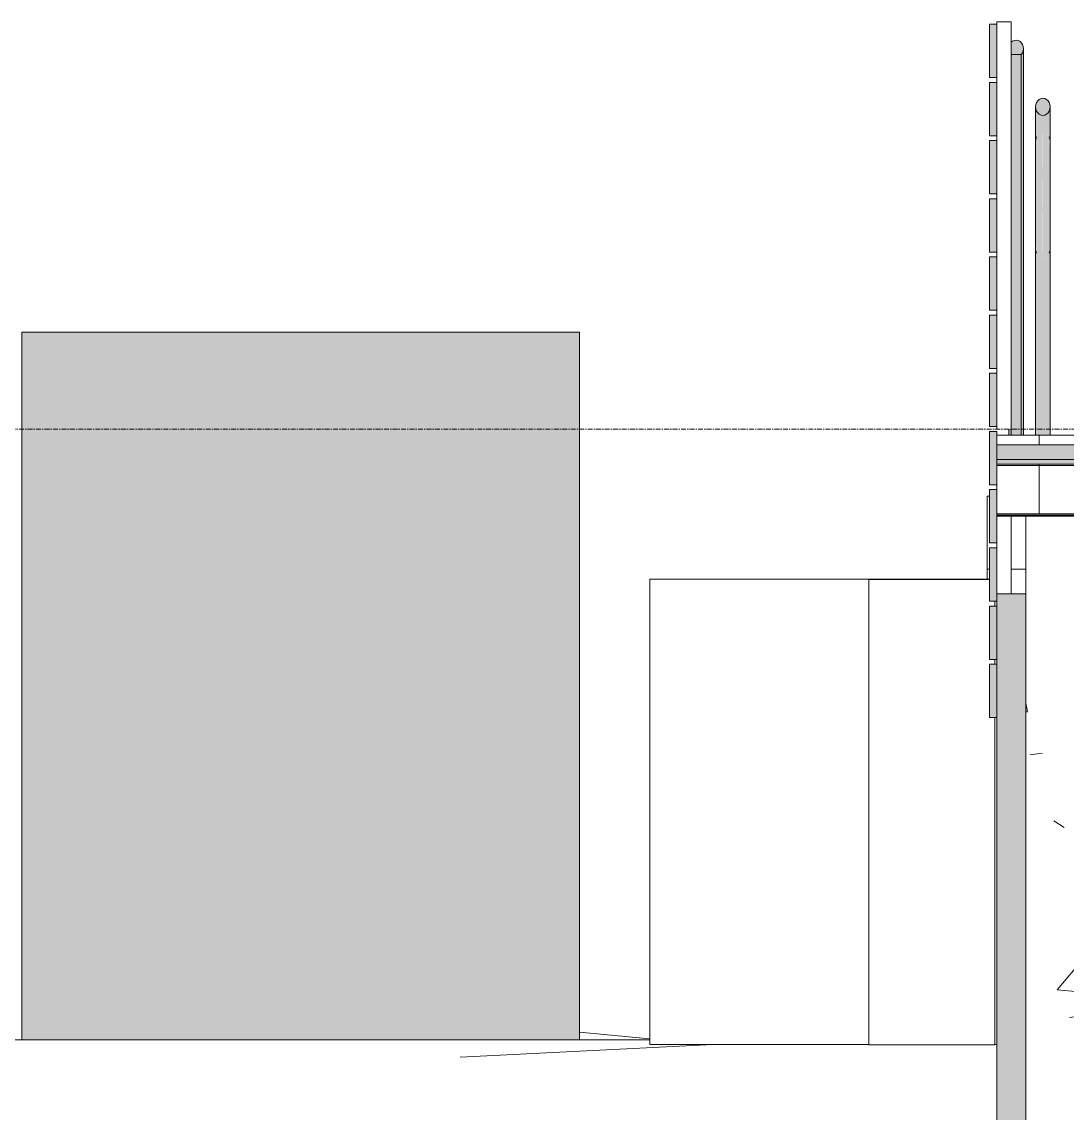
# Model space of a CAD drawing. Header units: inches. Extents: x 9661 to 15313, y -314 to 660.
# Drawn here: x 9787.7 to 9895.4, y -70.6 to 42 of the extents above; entities that cross this region are included whole.
import ezdxf

# ---------------------------------------------------------------- set-up
doc = ezdxf.new("R2010")
doc.units = ezdxf.units.IN
doc.header["$MEASUREMENT"] = 0
doc.linetypes.add('Grid Line 1_2_', pattern=[0.875, 0.5, -0.125, 0.125, -0.125])
for name, color, linetype, lineweight in [('0-1', 7, 'Continuous', 5), ('A-FLOR-1', 55, 'Continuous', 9), ('A-FLOR-5', 252, 'Continuous', 13), ('A-FLOR-6', 254, 'Continuous', 5), ('A-FLOR-8', 192, 'Continuous', 9), ('A-FLOR-HRAL-1', 55, 'Continuous', 9), ('A-FLOR-HRAL-2', 7, 'Continuous', 9), ('A-FLOR-LEVL-1', 51, 'Grid Line 1_2_', 9), ('A-FLOR-MCUT-1', 51, 'Continuous', 9), ('A-FLOR-PATT-1', 45, 'Continuous', 9), ('A-GLAZ-CURT', 52, 'Continuous', 9), ('A-GLAZ-CURT-1', 55, 'Continuous', 9), ('A-GLAZ-CURT-2', 35, 'Continuous', 9), ('A-GLAZ-CWMG-1', 55, 'Continuous', 9), ('A-WALL-PATT-2', 45, 'Continuous', 9), ('C-TOPO-2', 55, 'Continuous', 9), ('E-ELEC-EQPM-1', 55, 'Continuous', 9), ('S-FNDN-1', 7, 'Continuous', 9), ('S-FNDN-4', 252, 'Continuous', 13), ('S-FNDN-5', 32, 'Continuous', 9), ('S-STRS-2', 55, 'Continuous', 9)]:
    doc.layers.add(name, color=color, linetype=linetype, lineweight=lineweight)
pattern_1 = [(50, (11008.554, 72), (27.5427, -2.4099), [2.88, -31.68]), (355, (11008.554, 72), (-5.32784, 28.8843), [2.304, -25.344]), (100.451, (11010.85, 71.8), (22.2153, 26.4739), [2.448, -26.924]), (46.184, (11008.554, 79.68), (40.9819, -6.3564), [4.32, -47.52]), (96.636, (11011.97, 79.15), (35.8907, 37.4062), [3.671, -40.386]), (351.184, (11008.554, 79.68), (35.891, 37.4062), [3.456, -38.016]), (21, (11012.394, 77.76), (22.92104, -15.46073), [2.88, -31.68]), (326, (11012.394, 77.76), (9.3435, 27.84574), [2.304, -25.344]), (71.451, (11014.304, 76.472), (32.26477, 12.3844), [2.448, -26.924]), (37.5, (11008.554, 72), (0.466855, 12.78271), [1.267, -23.77, 1.267, -24.461, -25.44]), (37.5, (11008.554, 72), (0.466855, 12.78271), [-50.765, 1.267, -24.173]), (7.5, (11008.554, 72), (10.10159, 15.14509), [1.267, -13.402, 1.267, -23.194, -9.696]), (7.5, (11008.554, 72), (10.10159, 15.14509), [-39.13, 1.267, -8.429]), (327.5, (10999.991, 72), (20.49916, -0.86578), [1.267, -8.333, 1.267, -28.685, -39.744]), (327.5, (10999.991, 72), (20.49916, -0.86578), [-39.552, 1.267, -38.477]), (317.5, (10996.151, 72), (22.39478, 3.8443), [1.267, -11.213, 1.267, -18.624, -28.224]), (317.5, (10996.151, 72), (22.39478, 3.8443), [-32.371, 1.267, -26.957])]
pattern_2 = [(90, (11008.554, 72), (-6, 4e-16), [])]

# ---------------------------------------------------------------- blocks, each defined once
blk = doc.blocks.new('CTR  - Topography_rvt-1-BUILDING SECTION - EAST_WEST - COURTYARD - LOOKING NORTH')
at = {"layer": 'C-TOPO-2'}
for p, q in [((9852.44, -62.89), (9845.19, -62.19)), ((9852.44, -62.89), (9845.19, -62.19)), ((9858.91, -63.49), (9832.86, -64.77)), ((9858.69, -63.5), (9858.58, -63.49)), ((9858.69, -63.5), (9858.58, -63.49))]:
    blk.add_line(p, q, dxfattribs=at)
blk = doc.blocks.new('CTR - 1st Phase - Structure_rvt-1-BUILDING SECTION - EAST_WEST - COURTYARD - LOOKING NORTH')
at = {"layer": 'A-WALL-PATT-2'}
h = blk.add_hatch(dxfattribs=at)
h.set_pattern_fill('FP_19', color=256, style=0, pattern_type=2)
h.set_pattern_definition(pattern_1)
h.paths.add_polyline_path([(9891.19, -168), (9901.19, -168), (9901.19, -21), (9897.19, -21), (9897.19, -9), (9891.19, -9), (9891.19, -162)], flags=0)
at = {"layer": 'S-FNDN-1'}
for p, q in [((9891.19, -9), (9891.19, -168)), ((9897.19, -9), (9891.19, -9))]:
    blk.add_line(p, q, dxfattribs=at)
blk = doc.blocks.new('Horizontal_Siding - Horizontal_Siding-2907273-BUILDING SECTION - EAST_WEST - COURTYARD - LOOKING NORTH')
at = {"layer": 'A-GLAZ-CURT-2'}
blk.add_hatch(color=256, dxfattribs=at).paths.add_polyline_path([(9887.99, -29.75), (9888.19, -29.75), (9888.19, -24.25), (9887.44, -24.25), (9887.44, -29.75)], flags=0)
at = {"layer": 'A-GLAZ-CURT'}
for p, q in [((9888.19, -24.25), (9887.44, -24.25)), ((9887.44, -24.25), (9887.44, -29.75)), ((9888.19, -29.75), (9888.19, -24.25)), ((9887.44, -29.75), (9888.19, -29.75))]:
    blk.add_line(p, q, dxfattribs=at)
blk = doc.blocks.new('Rectangular Mullion - RAILING POST-2666421-BUILDING SECTION - EAST_WEST - COURTYARD - LOOKING NORTH')
at = {"layer": 'A-GLAZ-CWMG-1'}
for p, q in [((9888.19, -12.25), (9888.19, -12)), ((9889.69, -12), (9889.69, -17))]:
    blk.add_line(p, q, dxfattribs=at)
blk = doc.blocks.new('Rectangular Mullion - RAILING POST-V33-BUILDING SECTION - EAST_WEST - COURTYARD - LOOKING NORTH')
at = {"layer": 'A-GLAZ-CWMG-1'}
for p, q in [((9889.69, -9), (9889.69, -12)), ((9888.19, -12), (9888.19, -11.75))]:
    blk.add_line(p, q, dxfattribs=at)
blk = doc.blocks.new('Rectangular Mullion - RAILING POST-V34-BUILDING SECTION - EAST_WEST - COURTYARD - LOOKING NORTH')
at = {"layer": 'A-GLAZ-CWMG-1'}
for p, q in [((9888.19, 5.75), (9888.19, 6)), ((9889.69, 6), (9889.69, 0)), ((9888.19, 0), (9888.19, 0.25))]:
    blk.add_line(p, q, dxfattribs=at)
blk = doc.blocks.new('Rectangular Mullion - RAILING POST-2666422-BUILDING SECTION - EAST_WEST - COURTYARD - LOOKING NORTH')
at = {"layer": 'A-GLAZ-CWMG-1'}
for p, q in [((9888.19, 42), (9889.69, 42)), ((9888.19, 41.75), (9888.19, 42)), ((9889.69, 42), (9889.69, 36)), ((9888.19, 36), (9888.19, 36.25))]:
    blk.add_line(p, q, dxfattribs=at)
blk = doc.blocks.new('Railing - 1_-2854140-BUILDING SECTION - EAST_WEST - COURTYARD - LOOKING NORTH')
at = {"layer": 'A-FLOR-HRAL-2'}
for points in [[(9890.67, -0.63), (9890.69, -0.63), (9890.69, 38.62), (9889.69, 38.58), (9889.73, -0.63), (9890.65, -0.63)], [(9892.19, 25.75), (9892.94, 25.75), (9892.93, 30.5), (9892.67, 30.44), (9892.44, 30.3), (9892.36, 30.21), (9892.28, 30.06), (9892.2, 29.66), (9892.19, 27.57), (9892.2, 26.6)], [(9893.69, 25.75), (9893.61, 30.02), (9893.54, 30.18), (9893.36, 30.36), (9893.2, 30.45), (9893.07, 30.48), (9892.94, 30.46), (9892.96, 25.75), (9893.68, 25.75)], [(9892.19, 22.5), (9892.94, 22.5), (9892.92, 25.75), (9892.19, 25.75), (9892.19, 24.92)], [(9893.67, 22.5), (9893.69, 22.5), (9893.66, 25.75), (9892.94, 25.75), (9892.97, 22.5), (9893.66, 22.5)], [(9892.94, 17.75), (9892.91, 22.5), (9892.19, 22.5), (9892.26, 18.25), (9892.29, 18.12), (9892.53, 17.88), (9892.7, 17.79), (9892.89, 17.75)], [(9892.94, 17.75), (9893.27, 17.83), (9893.38, 17.9), (9893.52, 18.03), (9893.61, 18.22), (9893.68, 18.76), (9893.68, 21.5), (9893.66, 22.5), (9892.94, 22.5), (9892.94, 17.77)]]:
    blk.add_hatch(color=256, dxfattribs=at).paths.add_polyline_path(points, flags=0)
at = {"layer": 'A-FLOR-HRAL-1'}
for p, q in [((9890.69, 38.62), (9889.69, 38.62)), ((9890.69, 38.62), (9890.69, -0.63)), ((9892.19, 22.5), (9892.19, 25.75)), ((9893.69, 25.75), (9893.69, 22.5)), ((9889.69, -0.63), (9889.69, 0))]:
    blk.add_line(p, q, dxfattribs=at)
at = {"layer": 'A-FLOR-HRAL-1', "flags": 128}
for points in [[(9892.19, 25.75), (9892.19, 25.91), (9892.19, 26.07), (9892.19, 26.23), (9892.19, 26.38), (9892.19, 26.54), (9892.19, 26.7), (9892.19, 26.85), (9892.19, 27.01), (9892.19, 27.16), (9892.19, 27.3), (9892.19, 27.45), (9892.19, 27.59), (9892.19, 27.73), (9892.19, 27.87), (9892.19, 28.01), (9892.19, 28.14), (9892.19, 28.26), (9892.19, 28.38), (9892.19, 28.5), (9892.19, 28.62), (9892.19, 28.73), (9892.19, 28.83), (9892.19, 28.93), (9892.19, 29.02), (9892.19, 29.11), (9892.19, 29.2), (9892.19, 29.27), (9892.19, 29.35), (9892.19, 29.41), (9892.19, 29.48), (9892.19, 29.53), (9892.19, 29.58), (9892.19, 29.62), (9892.19, 29.66), (9892.19, 29.69), (9892.19, 29.71), (9892.19, 29.73), (9892.19, 29.74), (9892.19, 29.75), (9892.19, 29.75)], [(9893.69, 29.75), (9893.69, 29.74), (9893.69, 29.73), (9893.69, 29.72), (9893.69, 29.7), (9893.69, 29.67), (9893.69, 29.63), (9893.69, 29.59), (9893.69, 29.54), (9893.69, 29.49), (9893.69, 29.43), (9893.69, 29.37), (9893.69, 29.3), (9893.69, 29.22), (9893.69, 29.14), (9893.69, 29.05), (9893.69, 28.96), (9893.69, 28.86), (9893.69, 28.75), (9893.69, 28.65), (9893.69, 28.53), (9893.69, 28.42), (9893.69, 28.3), (9893.69, 28.17), (9893.69, 28.04), (9893.69, 27.91), (9893.69, 27.77), (9893.69, 27.63), (9893.69, 27.49), (9893.69, 27.34), (9893.69, 27.2), (9893.69, 27.05), (9893.69, 26.89), (9893.69, 26.74), (9893.69, 26.58), (9893.69, 26.43), (9893.69, 26.27), (9893.69, 26.11), (9893.69, 25.95), (9893.69, 25.79), (9893.69, 25.75)], [(9892.19, 18.5), (9892.19, 18.5), (9892.19, 18.51), (9892.19, 18.53), (9892.19, 18.55), (9892.19, 18.58), (9892.19, 18.61), (9892.19, 18.65), (9892.19, 18.7), (9892.19, 18.75), (9892.19, 18.81), (9892.19, 18.88), (9892.19, 18.95), (9892.19, 19.03), (9892.19, 19.11), (9892.19, 19.2), (9892.19, 19.29), (9892.19, 19.39), (9892.19, 19.49), (9892.19, 19.6), (9892.19, 19.71), (9892.19, 19.83), (9892.19, 19.95), (9892.19, 20.07), (9892.19, 20.2), (9892.19, 20.34), (9892.19, 20.47), (9892.19, 20.61), (9892.19, 20.75), (9892.19, 20.9), (9892.19, 21.05), (9892.19, 21.2), (9892.19, 21.35), (9892.19, 21.5), (9892.19, 21.66), (9892.19, 21.82), (9892.19, 21.98), (9892.19, 22.13), (9892.19, 22.29), (9892.19, 22.45), (9892.19, 22.5)], [(9893.69, 22.5), (9893.69, 22.34), (9893.69, 22.18), (9893.69, 22.02), (9893.69, 21.86), (9893.69, 21.7), (9893.69, 21.55), (9893.69, 21.39), (9893.69, 21.24), (9893.69, 21.09), (9893.69, 20.94), (9893.69, 20.79), (9893.69, 20.65), (9893.69, 20.51), (9893.69, 20.37), (9893.69, 20.24), (9893.69, 20.11), (9893.69, 19.98), (9893.69, 19.86), (9893.69, 19.74), (9893.69, 19.63), (9893.69, 19.52), (9893.69, 19.41), (9893.69, 19.31), (9893.69, 19.22), (9893.69, 19.13), (9893.69, 19.05), (9893.69, 18.97), (9893.69, 18.9), (9893.69, 18.83), (9893.69, 18.77), (9893.69, 18.71), (9893.69, 18.67), (9893.69, 18.62), (9893.69, 18.59), (9893.69, 18.56), (9893.69, 18.53), (9893.69, 18.51), (9893.69, 18.5), (9893.69, 18.5), (9893.69, 18.5)]]:
    blk.add_lwpolyline(points, dxfattribs=at)
at = {"layer": 'A-FLOR-HRAL-1'}
for centre, start, end in [((9892.94, 29.75), 150, 185.1611), ((9892.94, 29.75), 354.5139, 30), ((9892.94, 18.5), 173.9058, 210), ((9892.94, 18.5), 330, 5.4861)]:
    blk.add_arc(centre, 0.75, start, end, dxfattribs=at)
blk = doc.blocks.new('Railing - Railing-2829184-BUILDING SECTION - EAST_WEST - COURTYARD - LOOKING NORTH')
at = {"layer": 'A-FLOR-HRAL-2'}
for points in [[(9890.69, 38.58), (9890.72, 38.6), (9890.84, 38.79), (9890.91, 39), (9890.94, 39.23), (9890.91, 39.46), (9890.84, 39.67), (9890.72, 39.86), (9890.56, 40), (9890.38, 40.09), (9890.19, 40.12), (9890, 40.09), (9889.81, 40), (9889.69, 39.86), (9889.69, 38.62), (9890.69, 38.6)], [(9892.94, 32.34), (9893.13, 32.37), (9893.31, 32.46), (9893.47, 32.6), (9893.59, 32.79), (9893.66, 33), (9893.69, 33.24), (9893.66, 33.46), (9893.59, 33.67), (9893.47, 33.86), (9893.31, 34), (9893.13, 34.09), (9892.94, 34.12), (9892.75, 34.09), (9892.56, 34), (9892.41, 33.86), (9892.29, 33.67), (9892.21, 33.46), (9892.19, 33.23), (9892.21, 33), (9892.29, 32.79), (9892.41, 32.6), (9892.56, 32.46), (9892.75, 32.37)]]:
    blk.add_hatch(color=256, dxfattribs=at).paths.add_polyline_path(points, flags=0)
h = blk.add_hatch(color=256, dxfattribs=at)
h.paths.add_polyline_path([(9889.69, -0.63), (9889.66, 0), (9889.44, 0), (9889.46, -0.63), (9889.66, -0.63)], flags=0)
h.paths.add_polyline_path([(9890.69, -0.63), (9890.94, -0.63), (9890.91, 39), (9890.84, 38.78), (9890.69, 38.58), (9890.69, -0.05)], flags=0)
h = blk.add_hatch(color=256, dxfattribs=at)
h.paths.add_polyline_path([(9892.19, -0.63), (9893.69, -0.63), (9893.66, 18.4), (9893.47, 17.97), (9893.18, 17.79), (9892.99, 17.75), (9892.77, 17.77), (9892.67, 17.8), (9892.44, 17.94), (9892.36, 18.04), (9892.27, 18.2), (9892.2, 18.59), (9892.19, 18.83), (9892.19, -0.05)], flags=0)
h.paths.add_polyline_path([(9893.69, 28.29), (9893.69, 28.29), (9893.66, 33), (9893.59, 32.79), (9893.47, 32.6), (9893.31, 32.46), (9893.13, 32.37), (9892.94, 32.34), (9892.75, 32.37), (9892.56, 32.46), (9892.41, 32.6), (9892.29, 32.79), (9892.21, 33), (9892.19, 33), (9892.22, 29.94), (9892.26, 29.99), (9892.29, 30.12), (9892.51, 30.35), (9892.7, 30.45), (9892.81, 30.48), (9893.07, 30.48), (9893.27, 30.41), (9893.44, 30.3), (9893.54, 30.18), (9893.6, 30.06), (9893.68, 29.49), (9893.69, 28.95)], flags=0)
at = {"layer": 'A-FLOR-HRAL-1'}
for p, q in [((9890.94, -0.63), (9890.94, 39.23)), ((9890.69, 32.69), (9890.69, 33.53)), ((9892.19, 33.23), (9892.19, 29.24)), ((9893.69, 25.75), (9893.69, 33.23)), ((9890.69, 26.69), (9890.69, 27.53)), ((9892.19, 27.69), (9892.19, 25.75)), ((9890.69, 20.69), (9890.69, 21.53)), ((9892.19, 22.5), (9892.19, 20.55)), ((9893.69, -0.63), (9893.69, 22.5)), ((9892.19, 19), (9892.19, -0.63)), ((9890.69, 14.69), (9890.69, 15.53)), ((9890.69, 8.69), (9890.69, 9.53)), ((9890.69, 2.69), (9890.69, 3.53)), ((9889.44, 0), (9889.44, -0.63))]:
    blk.add_line(p, q, dxfattribs=at)
at = {"layer": 'A-FLOR-HRAL-1', "flags": 128}
for points in [[(9890.94, 39.23), (9890.91, 39.46), (9890.84, 39.67), (9890.72, 39.86), (9890.56, 40), (9890.38, 40.09), (9890.19, 40.12), (9890, 40.09), (9889.81, 40), (9889.69, 39.89)], [(9890.72, 38.6), (9890.84, 38.79), (9890.91, 39), (9890.94, 39.23)], [(9893.69, 33.23), (9893.66, 33.46), (9893.59, 33.67), (9893.47, 33.86), (9893.31, 34), (9893.13, 34.09), (9892.94, 34.12), (9892.75, 34.09), (9892.56, 34), (9892.41, 33.86), (9892.29, 33.67), (9892.21, 33.46), (9892.19, 33.23)], [(9892.19, 33.23), (9892.21, 33), (9892.29, 32.79), (9892.41, 32.6), (9892.56, 32.46), (9892.75, 32.37), (9892.94, 32.34), (9893.13, 32.37), (9893.31, 32.46), (9893.47, 32.6), (9893.59, 32.79), (9893.66, 33), (9893.69, 33.23)]]:
    blk.add_lwpolyline(points, dxfattribs=at)
blk.add_blockref('Railing - 1_-2854140-BUILDING SECTION - EAST_WEST - COURTYARD - LOOKING NORTH', (0, 0))
blk = doc.blocks.new('261200 - Medium-Voltage Transformers - Generic - large-2843574-BUILDING SECTION - EAST_WEST - COURTYARD - LOOKING NORTH')
at = {"layer": 'E-ELEC-EQPM-1'}
blk.add_hatch(color=256, dxfattribs=at).paths.add_polyline_path([(9787.96, -63), (9845.19, -63), (9845.19, 10), (9787.69, 10), (9787.69, -63)], flags=0)
for p, q in [((9787.69, -63), (9787.69, 10)), ((9787.69, 10), (9845.19, 10)), ((9845.19, 10), (9845.19, -63))]:
    blk.add_line(p, q, dxfattribs=at)
blk = doc.blocks.new('262400 - Switchboards and Panelboards - Electric Panel - Generic - 262400 - Switchboards and Panelboards - Electric Panel - Generic-2655902-BUILDING SECTION - EAST_WEST - COURTYARD - LOOKING NORTH')
at = {"layer": 'E-ELEC-EQPM-1'}
for p, q in [((9852.44, -15.49), (9887.44, -15.49)), ((9852.44, -63.49), (9852.44, -15.49)), ((9874.99, -63.49), (9852.44, -63.49)), ((9888.19, -63.49), (9887.99, -63.49))]:
    blk.add_line(p, q, dxfattribs=at)
blk = doc.blocks.new('262400 - Switchboards and Panelboards - Electric Panel - Generic - 262400 - Switchboards and Panelboards - Electric Panel - Generic-V94-BUILDING SECTION - EAST_WEST - COURTYARD - LOOKING NORTH')
at = {"layer": 'E-ELEC-EQPM-1'}
for p, q in [((9874.99, -15.5), (9887.44, -15.5)), ((9874.99, -63.5), (9874.99, -15.5)), ((9887.99, -18.25), (9887.99, -17.75)), ((9887.99, -24.25), (9887.99, -23.75)), ((9887.99, -63.5), (9887.99, -29.75)), ((9887.99, -63.5), (9874.99, -63.5))]:
    blk.add_line(p, q, dxfattribs=at)

msp = doc.modelspace()

# ---------------------------------------------------------------- hatches: boundary and pattern name
at = {"layer": 'A-FLOR-5'}
h = msp.add_hatch(color=256, dxfattribs=at)
h.paths.add_polyline_path([(11239.6768, -9), (11278.7894, -9), (11278.7894, -8.875), (10819.9894, -8.875), (10819.9894, -9), (11239.37759, -9)], flags=0)
h.paths.add_polyline_path([(9992.37511, -9), (10011.5894, -9), (10011.5599, -8.875), (9888.1894, -8.875), (9888.1894, -9), (9965.8769, -9)], flags=0)
at = {"layer": 'A-FLOR-6'}
h = msp.add_hatch(color=256, dxfattribs=at)
h.paths.add_polyline_path([(11258.31023, -8.875), (11278.7894, -8.875), (11278.7894, -8.75), (10819.9894, -8.75), (10819.9894, -8.875), (11242.15711, -8.875)], flags=0)
h.paths.add_polyline_path([(9888.1894, -8.875), (10011.5894, -8.875), (10011.5599, -8.75), (9888.1894, -8.75)], flags=0)
at = {"layer": 'A-FLOR-PATT-1'}
h = msp.add_hatch(dxfattribs=at)
h.set_pattern_fill('FP_14', color=256, style=0, pattern_type=2)
h.set_pattern_definition(pattern_2)
h.paths.add_polyline_path([(11203.9894, -1.625), (11276.0394, -1.625), (11276.0394, -0.625), (11049.2894, -0.625), (11049.2894, -1.625), (11201.9894, -1.625)], flags=0)
h.paths.add_polyline_path([(10831.98173, -1.625), (10934.1894, -1.625), (10934.1894, -0.625), (10822.7394, -0.625), (10822.7394, -1.625)], flags=0)
h.paths.add_polyline_path([(9935.1894, -1.625), (10008.8394, -1.625), (10008.8394, -0.625), (9888.1894, -0.625), (9888.1894, -1.625), (9927.78998, -1.625)], flags=0)
h = msp.add_hatch(dxfattribs=at)
h.set_pattern_fill('FP_15', color=256, style=0, pattern_type=2)
h.set_pattern_definition([(216.87, (11014.952, 87.994), (47.980943, 31.987086), [7.997, -71.971]), (206.565, (11024.548, 83.196), (-15.993714, -15.994133), [17.881, -17.881]), (198.435, (11024.548, 75.199), (-31.98674, -15.99388), [10.115, -40.461])])
h.paths.add_polyline_path([(11169.26231, -3.125), (11276.0394, -3.125), (11276.0394, -1.625), (11049.2894, -1.625), (11049.2894, -3.125), (11164.5894, -3.125)], flags=0)
h.paths.add_polyline_path([(10934.1894, -3.125), (10934.1894, -1.625), (10822.7394, -1.625), (10822.7394, -3.125), (10928.85942, -3.125)], flags=0)
h.paths.add_polyline_path([(9888.1894, -3.125), (10008.8394, -3.125), (10008.8394, -1.625), (9888.1894, -1.625)], flags=0)
h = msp.add_hatch(dxfattribs=at)
h.set_pattern_fill('FP_3', color=256, style=0, pattern_type=2)
h.set_pattern_definition([(0, (11008.554, 72), (15.36, 3.84), [1.267, -10.253, 1.267, -10.253, -61.44]), (0, (11008.554, 72), (15.36, 3.84), [-23.04, 1.267, -21.773, 1.267, -10.253, -26.88]), (0, (11008.554, 72), (15.36, 3.84), [-57.6, 1.267, -6.413, 1.267, -17.933]), (120, (11014.314, 73.92), (-11.005538, 11.38215), [1.267, -10.253, 1.267, -10.253, -61.44]), (120, (11014.314, 73.92), (-11.005538, 11.38215), [-23.04, 1.267, -21.773, 1.267, -10.253, -26.88]), (120, (11014.314, 73.92), (-11.005538, 11.38215), [-57.6, 1.267, -6.413, 1.267, -17.933]), (240, (11016.234, 81.6), (-4.354462, -15.22215), [1.267, -10.253, 1.267, -10.253, -61.44]), (240, (11016.234, 81.6), (-4.354462, -15.22215), [-23.04, 1.267, -21.773, 1.267, -10.253, -26.88]), (240, (11016.234, 81.6), (-4.354462, -15.22215), [-57.6, 1.267, -6.413, 1.267, -17.933])])
h.paths.add_polyline_path([(11276.0394, -3.625), (11276.0394, -3.125), (10822.7394, -3.125), (10822.7394, -3.625), (11273.31342, -3.625)], flags=0)
h.paths.add_polyline_path([(9943.4394, -3.625), (10008.8394, -3.625), (10008.8394, -3.125), (9888.1894, -3.125), (9888.1894, -3.625), (9935.1894, -3.625)], flags=0)
h.paths.add_polyline_path([(10010.3394, -3.625), (10011.5599, -3.61964), (10010.3394, -3.39773)], flags=0)
h = msp.add_hatch(dxfattribs=at)
h.set_pattern_fill('FP_14', color=256, style=0, pattern_type=2)
h.set_pattern_definition(pattern_2)
h.paths.add_polyline_path([(11276.0394, -3.75), (11278.7894, -3.75), (11278.7894, -3.625), (10819.9894, -3.625), (10819.9894, -3.75), (11273.31342, -3.75)], flags=0)
h.paths.add_polyline_path([(9946.4394, -3.75), (10008.8394, -3.75), (10008.8394, -3.625), (9888.1894, -3.625), (9888.1894, -3.75), (9943.4394, -3.75)], flags=0)
h.paths.add_polyline_path([(10011.08497, -3.75), (10011.5894, -3.75), (10011.5599, -3.62503), (10011.08277, -3.62551)], flags=0)
h = msp.add_hatch(dxfattribs=at)
h.set_pattern_fill('FP_7', color=256, style=0, pattern_type=2)
h.set_pattern_definition([(0, (11008.554, 72), (0, 9), []), (90, (11008.554, 72), (-9, 6e-16), [])])
h.paths.add_polyline_path([(11111.85061, -8.75), (11278.7894, -8.75), (11278.7894, -3.75), (10819.9894, -3.75), (10819.9894, -8.75), (11078.31812, -8.75)], flags=0)
h.paths.add_polyline_path([(9895.20514, -8.75), (10011.5894, -8.75), (10011.58014, -3.75), (9888.1894, -3.75), (9888.1894, -8.75), (9891.1894, -8.75)], flags=0)
at = {"layer": 'S-FNDN-4'}
msp.add_hatch(color=256, dxfattribs=at).paths.add_polyline_path([(9888.1894, -80), (9891.1894, -80), (9891.1894, -17), (9888.1894, -17), (9888.1894, -72.16498)], flags=0)
at = {"layer": 'S-STRS-2'}
h = msp.add_hatch(dxfattribs=at)
h.set_pattern_fill('FP_19', color=256, style=0, pattern_type=2)
h.set_pattern_definition(pattern_1)
h.paths.add_polyline_path([(9891.1894, -14.46552), (9891.1894, -9), (9889.6894, -9), (9889.6894, -14.46552), (9890.11533, -14.46552)], flags=0)
h.paths.add_polyline_path([(9887.1894, -14.46552), (9887.4394, -14.46552), (9887.4394, -12.25), (9888.1894, -12.25), (9888.1894, -11.75), (9887.4394, -11.75), (9887.4394, -6.90909), (9887.1894, -6.90909), (9887.1894, -12)], flags=0)
h.paths.add_polyline_path([(9898.26257, -10), (9899.03585, -10), (9899.03585, -9.31496), (9899.72877, -9), (9897.1894, -9), (9897.1894, -10)], flags=0)
h = msp.add_hatch(dxfattribs=at)
h.set_pattern_fill('FP_32', color=256, style=0, pattern_type=2)
h.set_pattern_definition([(32.37, (11008.554, 330.766), (27.5428, -1.28108), [2.192, -24.11]), (357.336, (11008.554, 330.766), (-5.3277, 15.36323), [2.298, -25.275]), (109.127, (11010.85, 330.66), (22.21446, 14.0812), [1.355, -14.906]), (29.001, (11008.554, 334.85), (40.9818, -3.38093), [3.42, -37.617]), (102.337, (11011.97, 334.57), (35.891, 19.895), [1.986, -21.841]), (355.284, (11008.554, 334.85), (35.89126, 19.8955), [3.427, -37.694]), (11.54, (11012.394, 333.829), (22.92133, -8.22276), [2.744, -30.186]), (340.264, (11012.394, 333.829), (9.34329, 14.8109), [2.029, -22.322]), (57.754, (11014.304, 333.144), (32.2648, 6.58686), [1.459, -16.052]), (22.202, (11008.554, 330.766), (0.467218, 6.799696), [1.086, -20.368, 1.086, -20.96, -21.799]), (22.202, (11008.554, 330.766), (0.467218, 6.799696), [-43.5, 1.086, -20.713]), (4.006, (11008.554, 330.766), (10.101923, 8.05541), [1.259, -13.319, 1.259, -23.051, -9.637]), (4.006, (11008.554, 330.766), (10.101923, 8.05541), [-38.89, 1.259, -8.377]), (341.281, (10999.991, 330.766), (20.49838, -0.460863), [1.128, -7.42, 1.128, -25.544, -35.392]), (341.281, (10999.991, 330.766), (20.49838, -0.460863), [-35.221, 1.128, -34.263]), (334.016, (10996.151, 330.766), (22.39432, 2.04424), [1.039, -9.197, 1.039, -15.275, -23.149]), (334.016, (10996.151, 330.766), (22.39432, 2.04424), [-26.55, 1.039, -22.11])])
h.paths.add_polyline_path([(9889.6894, -17), (9891.1894, -17), (9891.1894, -14.46552), (9889.6894, -14.46552), (9889.6894, -16.69061)], flags=0)
h.paths.add_polyline_path([(9887.1894, -15.49357), (9887.4394, -15.49357), (9887.4394, -14.46552), (9887.1894, -14.46552)], flags=0)

# ---------------------------------------------------------------- linework, layer by layer
at = {"layer": 'A-FLOR-1'}
for p, q in [((9781.6894, -63), (9852.4394, -63)), ((9857.1894, -63.49357), (9857.1894, -63.57789))]:
    msp.add_line(p, q, dxfattribs=at)
at = {"layer": 'A-FLOR-8'}
for p, q in [((9888.1894, -0.625), (9888.1894, -9)), ((10008.8394, -0.625), (9888.1894, -0.625)), ((9888.1894, -9), (10011.5894, -9))]:
    msp.add_line(p, q, dxfattribs=at)
at = {"layer": 'A-FLOR-LEVL-1'}
msp.add_line((9660.52836, 0), (12376.05907, 0), dxfattribs=at)
at = {"layer": 'A-FLOR-MCUT-1'}
for p, q in [((10008.8394, -1.625), (9888.1894, -1.625)), ((9888.1894, -3.125), (10011.5894, -3.125)), ((10011.5894, -3.625), (9888.1894, -3.625)), ((10011.5894, -3.75), (9888.1894, -3.75)), ((10011.5894, -8.75), (9888.1894, -8.75)), ((10011.5894, -8.875), (9888.1894, -8.875))]:
    msp.add_line(p, q, dxfattribs=at)
at = {"layer": 'S-FNDN-5'}
for p, q in [((9888.1894, -17), (9888.1894, -168)), ((9891.1894, -17), (9888.1894, -17)), ((9891.1894, -168), (9891.1894, -17))]:
    msp.add_line(p, q, dxfattribs=at)
at = {"layer": 'S-STRS-2'}
for p, q in [((9887.1894, -6.90909), (9887.4394, -6.90909)), ((9887.1894, -14.46552), (9887.1894, -6.90909)), ((9887.1894, -14.46552), (9887.1894, -15.49357)), ((9887.4394, -14.46552), (9887.1894, -14.46552)), ((9891.1894, -14.46552), (9889.6894, -14.46552))]:
    msp.add_line(p, q, dxfattribs=at)

# ---------------------------------------------------------------- block references
at = {"layer": '0-1'}
for name in ['CTR - 1st Phase - Structure_rvt-1-BUILDING SECTION - EAST_WEST - COURTYARD - LOOKING NORTH', 'CTR  - Topography_rvt-1-BUILDING SECTION - EAST_WEST - COURTYARD - LOOKING NORTH']:
    msp.add_blockref(name, (0, 0), dxfattribs=at)
at = {"layer": 'A-FLOR-HRAL-1'}
msp.add_blockref('Railing - Railing-2829184-BUILDING SECTION - EAST_WEST - COURTYARD - LOOKING NORTH', (0, 0), dxfattribs=at)
at = {"layer": 'A-GLAZ-CURT-1'}
for p in [(0, 66), (0, 60), (0, 54), (0, 48), (0, 42), (0, 36), (0, 30), (0, 24), (0, 18), (0, 12), (0, 6), (0, 0)]:
    msp.add_blockref('Horizontal_Siding - Horizontal_Siding-2907273-BUILDING SECTION - EAST_WEST - COURTYARD - LOOKING NORTH', p, dxfattribs=at)
at = {"layer": 'A-GLAZ-CWMG-1'}
for name, p in [('Rectangular Mullion - RAILING POST-2666422-BUILDING SECTION - EAST_WEST - COURTYARD - LOOKING NORTH', (0, 0)), ('Rectangular Mullion - RAILING POST-V34-BUILDING SECTION - EAST_WEST - COURTYARD - LOOKING NORTH', (0, 30)), ('Rectangular Mullion - RAILING POST-V34-BUILDING SECTION - EAST_WEST - COURTYARD - LOOKING NORTH', (0, 24)), ('Rectangular Mullion - RAILING POST-V34-BUILDING SECTION - EAST_WEST - COURTYARD - LOOKING NORTH', (0, 18)), ('Rectangular Mullion - RAILING POST-V34-BUILDING SECTION - EAST_WEST - COURTYARD - LOOKING NORTH', (0, 12)), ('Rectangular Mullion - RAILING POST-V34-BUILDING SECTION - EAST_WEST - COURTYARD - LOOKING NORTH', (0, 6)), ('Rectangular Mullion - RAILING POST-V34-BUILDING SECTION - EAST_WEST - COURTYARD - LOOKING NORTH', (0, 0)), ('Rectangular Mullion - RAILING POST-V33-BUILDING SECTION - EAST_WEST - COURTYARD - LOOKING NORTH', (0, 0)), ('Rectangular Mullion - RAILING POST-2666421-BUILDING SECTION - EAST_WEST - COURTYARD - LOOKING NORTH', (0, 0))]:
    msp.add_blockref(name, p, dxfattribs=at)
at = {"layer": 'E-ELEC-EQPM-1'}
for name in ['261200 - Medium-Voltage Transformers - Generic - large-2843574-BUILDING SECTION - EAST_WEST - COURTYARD - LOOKING NORTH', '262400 - Switchboards and Panelboards - Electric Panel - Generic - 262400 - Switchboards and Panelboards - Electric Panel - Generic-2655902-BUILDING SECTION - EAST_WEST - COURTYARD - LOOKING NORTH', '262400 - Switchboards and Panelboards - Electric Panel - Generic - 262400 - Switchboards and Panelboards - Electric Panel - Generic-V94-BUILDING SECTION - EAST_WEST - COURTYARD - LOOKING NORTH']:
    msp.add_blockref(name, (0, 0), dxfattribs=at)

doc.saveas('drawing.dxf')
